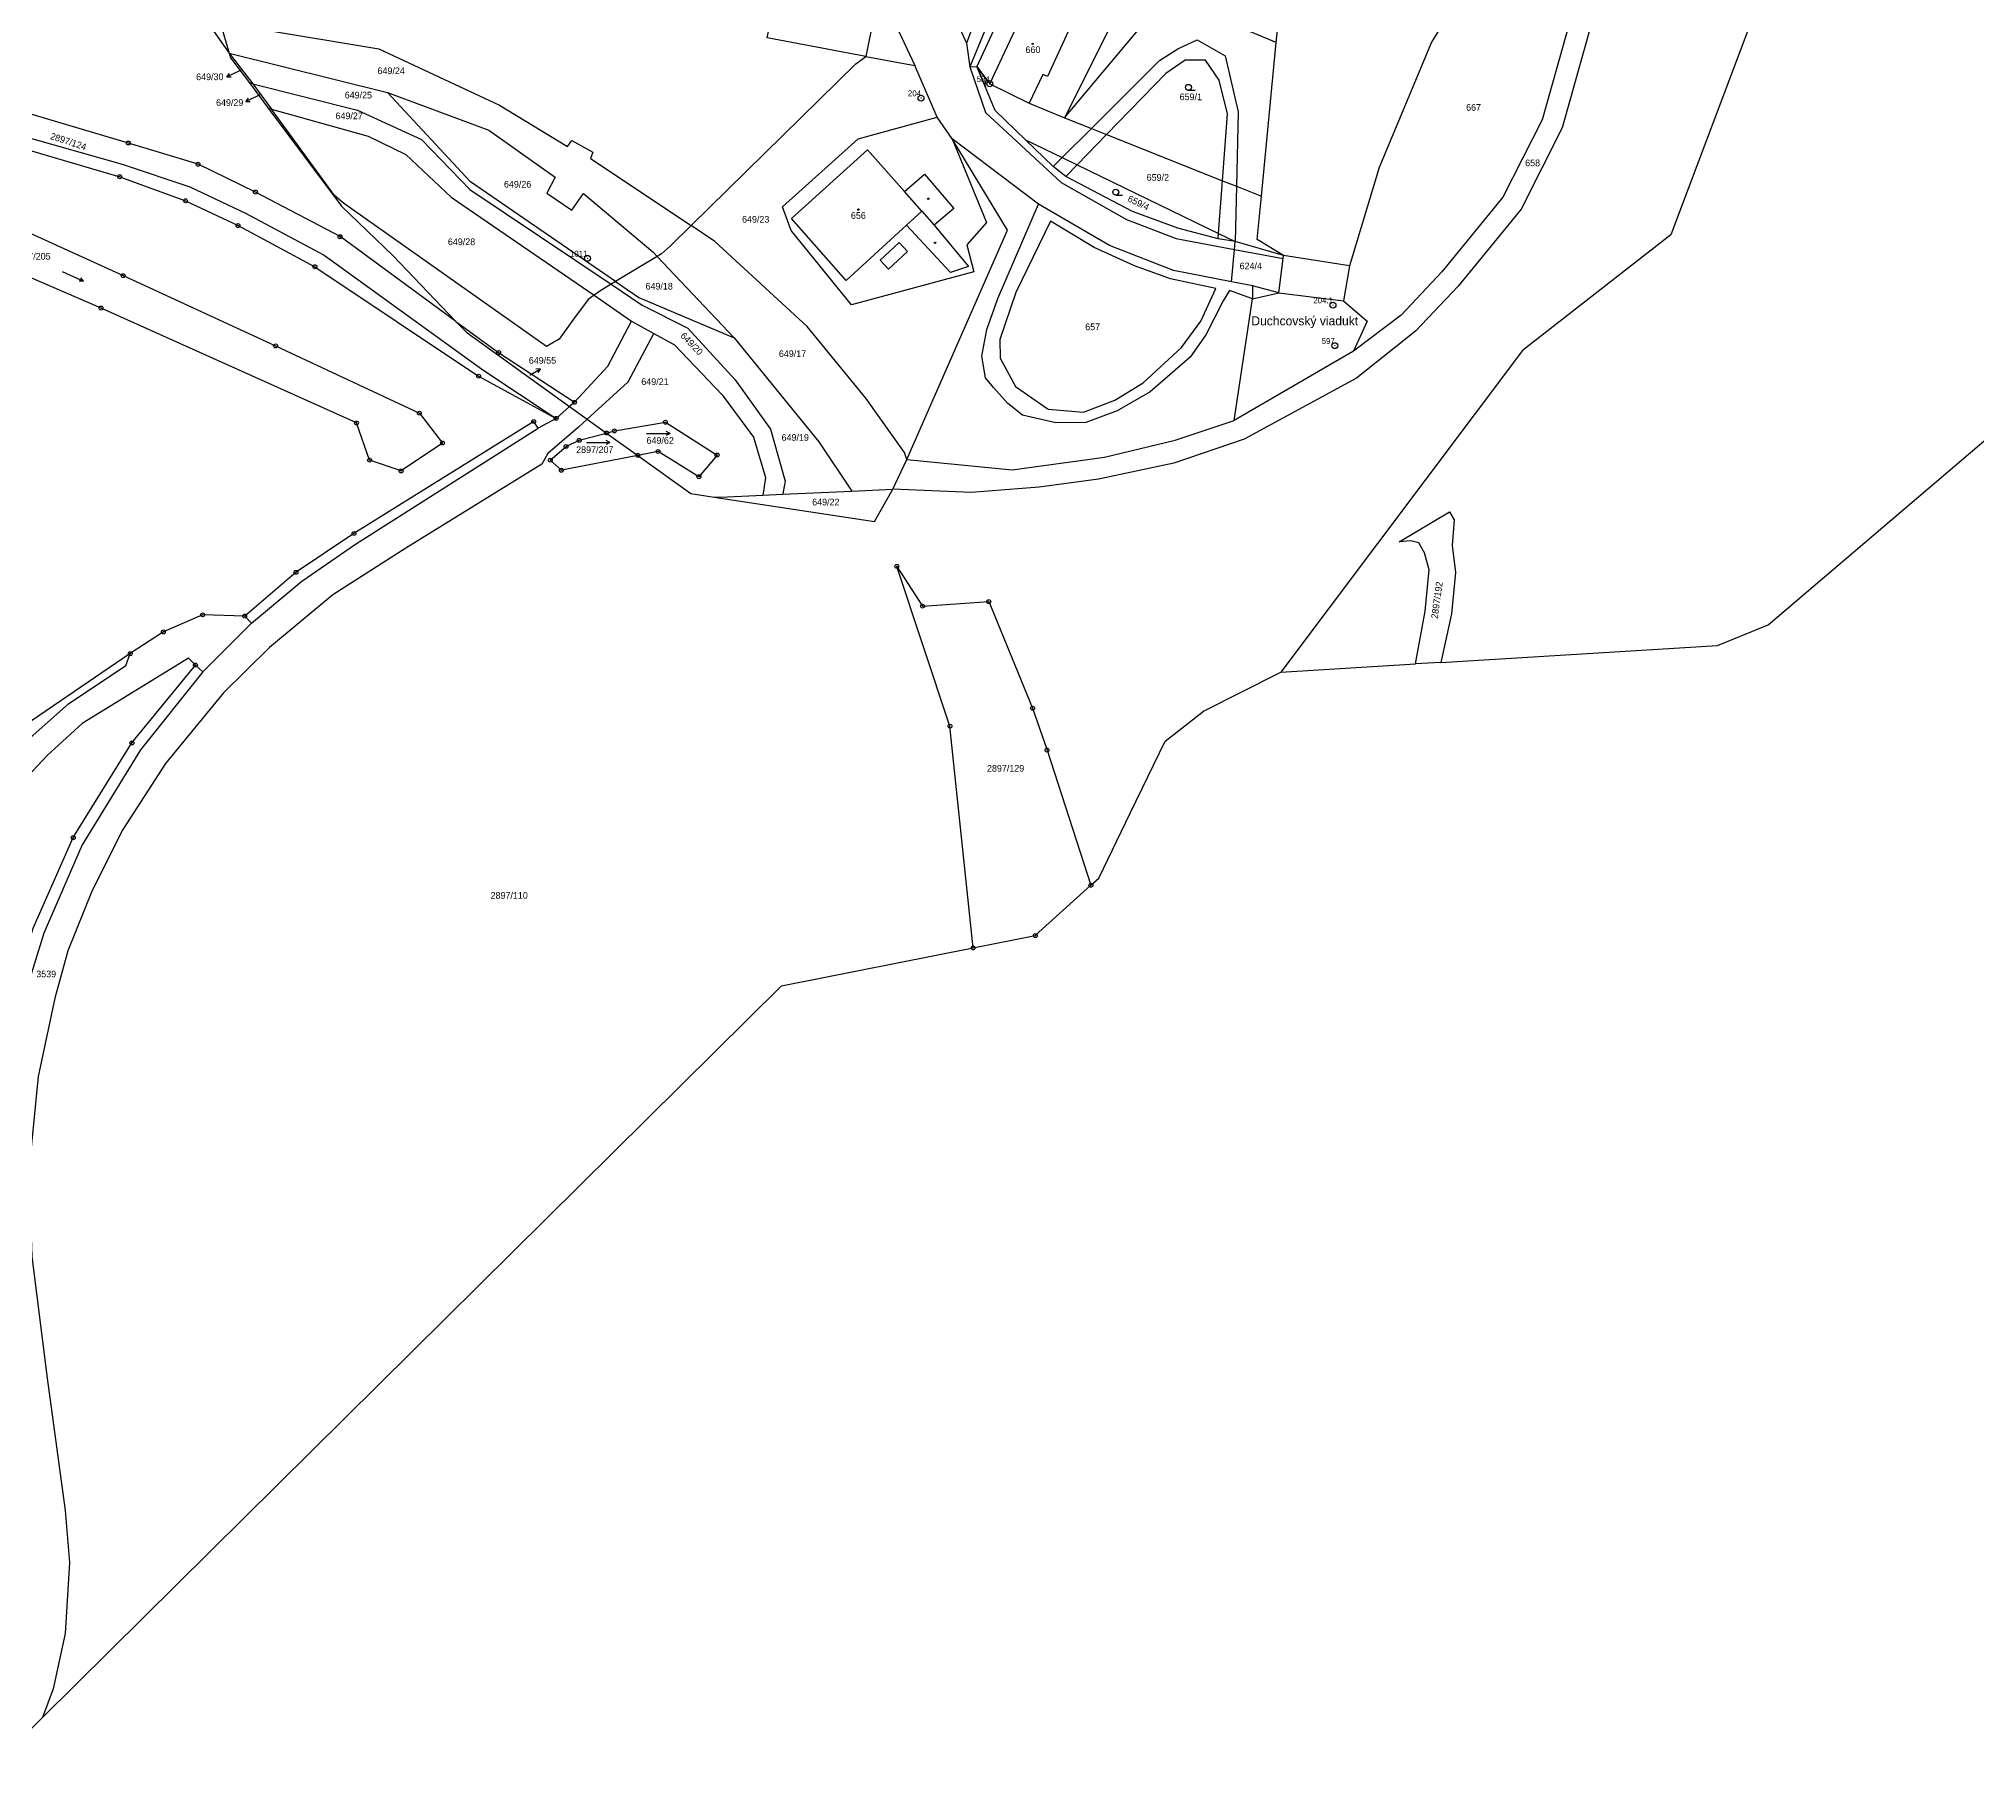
# Model space of a CAD drawing. Extents: x -784124 to -780570, y -980818 to -976926.
# Drawn here: x -782187.5 to -781694, y -980611.7 to -980168.5 of the extents above; entities that cross this region are included whole.
import ezdxf
from ezdxf.enums import TextEntityAlignment as Align

# ---------------------------------------------------------------- set-up
doc = ezdxf.new("R2010")
doc.units = 0
doc.header["$LTSCALE"] = 3.138375
doc.header["$MEASUREMENT"] = 0
doc.linetypes.add('0_051C', pattern=[0])
doc.linetypes.add('0_205_2', pattern=[0])
for name, color, linetype in [('1007', 1, 'CONTINUOUS'), ('101', 1, 'CONTINUOUS'), ('1016', 1, 'CONTINUOUS'), ('1029', 1, 'CONTINUOUS'), ('105', 1, 'CONTINUOUS'), ('18', 1, 'CONTINUOUS'), ('20500', 1, 'CONTINUOUS'), ('20502', 1, 'CONTINUOUS'), ('21800', 1, 'CONTINUOUS'), ('21900', 1, 'CONTINUOUS'), ('21999', 1, 'CONTINUOUS'), ('23700', 1, 'CONTINUOUS'), ('304', 1, 'CONTINUOUS'), ('402', 1, 'CONTINUOUS'), ('404', 1, 'CONTINUOUS'), ('802', 1, 'CONTINUOUS')]:
    doc.layers.add(name, color=color, linetype=linetype)

# ---------------------------------------------------------------- blocks, each defined once
blk = doc.blocks.new('4_02$0')
at = {"layer": '404', "color": 255, "linetype": 'Continuous'}
blk.add_circle((-0.01, 0), 0.175, dxfattribs=at)
blk = doc.blocks.new('1029$1')
at = {"layer": '1029', "color": 6, "linetype": 'Continuous'}
for p, q in [((0, 3), (-0.5, 2)), ((0, 0), (0, 3)), ((0, 3), (0.5, 2))]:
    blk.add_line(p, q, dxfattribs=at)
blk = doc.blocks.new('3_04$3')
at = {"layer": '304', "color": 255, "linetype": 'Continuous'}
blk.add_line((0.01, 0), (1.76, 0), dxfattribs=at)
blk.add_circle((0.01, 0.75), 0.75, dxfattribs=at)
blk = doc.blocks.new('8_02$7')
at = {"layer": '802', "color": 255, "linetype": 'Continuous'}
for p, q in [((3.02, -0.01), (2.04, 0.49)), ((-2.98, -0.01), (3.02, -0.01)), ((3.02, -0.01), (2.04, -0.51))]:
    blk.add_line(p, q, dxfattribs=at)
blk = doc.blocks.new('1_01$18')
at = {"layer": '101', "color": 3, "linetype": 'Continuous'}
for radius in [0.75, 0.03]:
    blk.add_circle((0, 0), radius, dxfattribs=at)
blk = doc.blocks.new('1_05$19')
at = {"layer": '105', "color": 3, "linetype": 'Continuous'}
for radius in [0.5, 0.0303]:
    blk.add_circle((0, 0), radius, dxfattribs=at)

msp = doc.modelspace()

# ---------------------------------------------------------------- linework, layer by layer
at = {"layer": '1029', "color": 255, "linetype": 'Continuous'}
for p, q in [((-782136.08, -980176.43), (-782136.94, -980176.86)), ((-782131.28, -980182.72), (-782132.14, -980183.15)), ((-782062.47, -980254.06), (-782062.43, -980254.03))]:
    msp.add_line(p, q, dxfattribs=at)
at = {"layer": '20500', "color": 3, "linetype": 'Continuous'}
msp.add_line((-781760.18, -980322.93), (-781747.25, -980317.7), dxfattribs=at)
for points in [[(-781894.95, -980342.78), (-781891.03, -980339.71), (-781871.34, -980329.76)], [(-781909.58, -980365.52), (-781900.77, -980347.33), (-781894.95, -980342.78)], [(-781919.67, -980384.01), (-781917.64, -980382.17), (-781909.58, -980365.52)], [(-781949.64, -980399.97), (-781933.82, -980396.83), (-781919.67, -980384.01)], [(-782201.12, -980607.96), (-782193.48, -980602.73), (-782186.61, -980595.93)]]:
    msp.add_lwpolyline(points, dxfattribs=at)
at = {"layer": '20502', "color": 3, "linetype": '0_205_2'}
for p, q in [((-781747.25, -980317.7), (-781691.18, -980269.87)), ((-781830.58, -980327.26), (-781760.18, -980322.93)), ((-781871.34, -980329.76), (-781837.01, -980327.65)), ((-781830.58, -980327.26), (-781837.01, -980327.65))]:
    msp.add_line(p, q, dxfattribs=at)
msp.add_lwpolyline([(-782186.61, -980595.93), (-781998.4, -980409.65), (-781949.64, -980399.97)], dxfattribs=at)
at = {"layer": '21800', "color": 255, "linetype": 'Continuous'}
for p, q in [((-781906.06, -980148), (-781926.41, -980188.59)), ((-781944.93, -980152.18), (-781951.36, -980169.6)), ((-781941.47, -980153.69), (-781950.52, -980175.6)), ((-781945.42, -980179.94), (-781935.83, -980159.52)), ((-781924.49, -980164.55), (-781930.69, -980178.07)), ((-781897.56, -980171.03), (-781892.6, -980168.7)), ((-781892.6, -980168.7), (-781885.47, -980172.8)), ((-781919.55, -980191.32), (-781902.22, -980174)), ((-781902.22, -980174), (-781897.56, -980171.03)), ((-781895.66, -980173.87), (-781900.62, -980177.31)), ((-781890.49, -980173.94), (-781895.66, -980173.87)), ((-781887, -980179), (-781890.49, -980173.94)), ((-781885.47, -980172.8), (-781882.17, -980187.05)), ((-781950.52, -980175.6), (-781946.48, -980187.24)), ((-781931.92, -980177.59), (-781935.39, -980184.9)), ((-781930.69, -980178.07), (-781931.92, -980177.59)), ((-781900.62, -980177.31), (-781915.71, -980192.85)), ((-781884.9, -980187.55), (-781887, -980179)), ((-781946.48, -980187.24), (-781927.22, -980205.02)), ((-781886.17, -980204.6), (-781884.9, -980187.55)), ((-781882.17, -980187.05), (-781882.59, -980206.02)), ((-782199.34, -980191.08), (-782166.26, -980200.39)), ((-781926.96, -980198.72), (-781919.55, -980191.32)), ((-781915.71, -980192.85), (-781923.19, -980200.55)), ((-781995.88, -980214.26), (-781976.57, -980196.75)), ((-781976.57, -980196.75), (-781967.11, -980207.37)), ((-781929.25, -980201.01), (-781926.96, -980198.72)), ((-782166.26, -980200.39), (-782149.07, -980206.15)), ((-781967.11, -980207.37), (-781962, -980202.91)), ((-781962, -980202.91), (-781954.53, -980211.71)), ((-781923.19, -980200.55), (-781926.08, -980203.52)), ((-781887.17, -980218.03), (-781886.17, -980204.6)), ((-782149.07, -980206.15), (-782134.89, -980212.89)), ((-781962.74, -980212.36), (-781967.11, -980207.37)), ((-781927.22, -980205.02), (-781910.6, -980214.47)), ((-781882.59, -980206.02), (-781882.9, -980220.1)), ((-782134.89, -980212.89), (-782114.84, -980223.53)), ((-781982.01, -980230.03), (-781995.88, -980214.26)), ((-781966.65, -980215.93), (-781962.74, -980212.36)), ((-781962.74, -980212.36), (-781959.59, -980215.95)), ((-781954.53, -980211.71), (-781959.59, -980215.95)), ((-781943.33, -980234.62), (-781933.05, -980210.62)), ((-781910.6, -980214.47), (-781897.94, -980219.29)), ((-781966.65, -980215.93), (-781982.01, -980230.03)), ((-781955.38, -980227.95), (-781966.65, -980215.93)), ((-781959.59, -980215.95), (-781950.79, -980226.41)), ((-781929.93, -980214.92), (-781938.81, -980233.09)), ((-781918.87, -980221.59), (-781929.93, -980214.92)), ((-781897.94, -980219.29), (-781883.09, -980222.09)), ((-781887.28, -980219.44), (-781887.17, -980218.03)), ((-782114.84, -980223.53), (-782074.51, -980252.73)), ((-781968.47, -980220.34), (-781973.35, -980224.82)), ((-781971.21, -980227.15), (-781966.33, -980222.67)), ((-781966.33, -980222.67), (-781968.47, -980220.34)), ((-781908.55, -980226.26), (-781918.87, -980221.59)), ((-781883.09, -980222.09), (-781870.75, -980224.42)), ((-781853.81, -980226.3), (-781870.62, -980223.66)), ((-781973.35, -980224.82), (-781971.21, -980227.15)), ((-781950.79, -980226.41), (-781955.38, -980227.95)), ((-781899.37, -980229.61), (-781908.55, -980226.26)), ((-781938.81, -980233.09), (-781942.87, -980245)), ((-781887.86, -980232.09), (-781899.37, -980229.61)), ((-781891.65, -980240.37), (-781887.86, -980232.09)), ((-781884.37, -980232.58), (-781886.02, -980235.16)), ((-781878.53, -980234.66), (-781884.37, -980232.58)), ((-781878.55, -980231.4), (-781878.53, -980234.66)), ((-781871.8, -980233.14), (-781855.4, -980235.23)), ((-781946.16, -980242.5), (-781943.33, -980234.62)), ((-781886.02, -980235.16), (-781890.43, -980243.81)), ((-782042.69, -980251.83), (-782036.64, -980240.33)), ((-782037.49, -980255.84), (-782030.97, -980243.47)), ((-781947.46, -980249.25), (-781946.16, -980242.5)), ((-781896.63, -980247.1), (-781891.65, -980240.37)), ((-781890.43, -980243.81), (-781894.37, -980249.52)), ((-781942.87, -980245), (-781942.76, -980249.81)), ((-781906.34, -980256.04), (-781896.63, -980247.1)), ((-782074.51, -980252.73), (-782055.82, -980265.12)), ((-782051.14, -980261.03), (-782042.69, -980251.83)), ((-781946.54, -980254.79), (-781947.46, -980249.25)), ((-781942.76, -980249.81), (-781938.86, -980256.97)), ((-781894.37, -980249.52), (-781904.54, -980258.39)), ((-782047.89, -980265.32), (-782037.49, -980255.84)), ((-781944.44, -980257.22), (-781946.54, -980254.79)), ((-781940.8, -980261.33), (-781944.44, -980257.22)), ((-781938.86, -980256.97), (-781930.58, -980262.79)), ((-781913.55, -980260.47), (-781906.34, -980256.04)), ((-781904.54, -980258.39), (-781912.95, -980263.19)), ((-781937.11, -980264.32), (-781940.8, -980261.33)), ((-781930.58, -980262.79), (-781921.53, -980263.54)), ((-781921.53, -980263.54), (-781913.55, -980260.47)), ((-781912.95, -980263.19), (-781920.92, -980266.19)), ((-782106.86, -980297.13), (-782060.39, -980267.63)), ((-781928.57, -980266.28), (-781937.11, -980264.32)), ((-781920.92, -980266.19), (-781928.57, -980266.28)), ((-782120.57, -980306.58), (-782106.86, -980297.13)), ((-782133.38, -980317.28), (-782120.57, -980306.58)), ((-782165.4, -980328.07), (-782164.22, -980325.01)), ((-782179.96, -980337.82), (-782165.4, -980328.07)), ((-782145.76, -980329.67), (-782161.65, -980349.49)), ((-782190.48, -980347.13), (-782179.96, -980337.82)), ((-782161.65, -980349.49), (-782176.46, -980373.68)), ((-782176.46, -980373.68), (-782186.28, -980396.25)), ((-782186.28, -980396.25), (-782191.18, -980412.18))]:
    msp.add_line(p, q, dxfattribs=at)
at = {"layer": '21900', "color": 3, "linetype": 'Continuous'}
for p, q in [((-782147.91, -980159.62), (-782139.05, -980172.1)), ((-781940.34, -980157.51), (-781948.72, -980175.5)), ((-781926.41, -980188.59), (-781900.51, -980157.74)), ((-782141.33, -980164.33), (-782139.05, -980172.1)), ((-781876.27, -980208.54), (-781872.47, -980169.37)), ((-782139.05, -980172.1), (-782098.73, -980182.16)), ((-782139.05, -980172.1), (-782133.07, -980179.93)), ((-782021.42, -980216.04), (-781979.48, -980174.86)), ((-782133.07, -980179.93), (-782133.9, -980179.72)), ((-782133.9, -980179.72), (-782129.11, -980186.13)), ((-782133.07, -980179.93), (-782128.32, -980186.35)), ((-781958.82, -980188.4), (-781964.5, -980175.28)), ((-782128.32, -980186.35), (-782129.11, -980186.13)), ((-781955.02, -980193.96), (-781958.82, -980188.4)), ((-782030.07, -980223.88), (-782040.68, -980230.28)), ((-782030.07, -980223.88), (-782010.53, -980244.63)), ((-781870.62, -980223.66), (-781882.9, -980220.1)), ((-782040.68, -980230.28), (-782041.83, -980230.97)), ((-781852.81, -980248.01), (-781883.16, -980265.66)), ((-782055.82, -980265.12), (-782052.37, -980262.1)), ((-782052.37, -980262.1), (-782047.89, -980265.32)), ((-782047.89, -980265.32), (-782042.98, -980268.85)), ((-782042.98, -980268.85), (-782040.97, -980268.31)), ((-782049.94, -980270.71), (-782042.98, -980268.85)), ((-782042.98, -980268.85), (-782035.02, -980274.56)), ((-782029.85, -980273.56), (-782035.02, -980274.56)), ((-782035.02, -980274.56), (-782054.48, -980278.34)), ((-781970.1, -980283.11), (-781966.52, -980275.57)), ((-781966.52, -980275.57), (-781967.13, -980273.83)), ((-781980.54, -980283.65), (-781970.1, -980283.11)), ((-782003.16, -980284.64), (-781998.13, -980284.42)), ((-781998.13, -980284.42), (-781980.54, -980283.65)), ((-781837.01, -980327.65), (-781834.57, -980314.25)), ((-781827.88, -980314.87), (-781830.58, -980327.26))]:
    msp.add_line(p, q, dxfattribs=at)
for points in [[(-782045.74, -979942.76), (-782043.89, -979952.39), (-782030.37, -980005.04), (-782027.2, -980016.8), (-782024.97, -980018.92), (-781999.3, -980086.75), (-781975.68, -980149.07), (-781969.89, -980163.74), (-781964.5, -980175.28)], [(-781776.1, -980072.59), (-781785.35, -980114.34), (-781790.79, -980159.4), (-781799.65, -980191.11), (-781810.17, -980211.82), (-781826.18, -980231.46), (-781837.07, -980242.91), (-781852.04, -980254.89), (-781880.69, -980270.43), (-781898.55, -980276.51), (-781917.76, -980280.62), (-781932.84, -980282.67), (-781950.13, -980283.97), (-781970.1, -980283.11)], [(-781696.86, -980091.08), (-781732.8, -980114.2), (-781772, -980218.4), (-781809.8, -980247.8), (-781871.34, -980329.76)], [(-781785.25, -980088.59), (-781790.68, -980113.6), (-781796.12, -980158.33), (-781804.79, -980189.08), (-781814.77, -980208.81), (-781830.29, -980227.83), (-781840.72, -980238.81), (-781852.81, -980248.01)], [(-781963.63, -980142.23), (-781962.91, -980144.05), (-781951.36, -980169.6), (-781950.52, -980175.6), (-781948.72, -980175.5)], [(-781872.47, -980169.37), (-781871.76, -980162.09), (-781898.42, -980155.25)], [(-781977.01, -980172.96), (-782002.11, -980168.21), (-782001.11, -980163.44), (-782003.74, -980162.94), (-782002.75, -980157.53), (-782000.09, -980158.02), (-781974.97, -980162.88), (-781977.01, -980172.96)], [(-782081.31, -980240.42), (-782110.84, -980218.85), (-782132.36, -980207.49), (-782146.99, -980200.4), (-782164.72, -980195.01), (-782197.61, -980185.28), (-782227.82, -980175.19), (-782246.92, -980166.1)], [(-782131.08, -980166.02), (-782100.94, -980170.99), (-782070.22, -980185.39), (-782052.93, -980195.92), (-782051.81, -980194.38), (-782046.45, -980197.3), (-782047.04, -980198.98), (-782021.42, -980216.04)], [(-782139.05, -980172.1), (-782138.69, -980173.32), (-782133.9, -980179.72)], [(-781979.48, -980174.86), (-781977.01, -980172.96), (-781964.5, -980175.28)], [(-782241.54, -980178.53), (-782242, -980185.99), (-782235.33, -980195.26), (-782224.38, -980201.73), (-782210.69, -980208.47), (-782166.04, -980228.78), (-782127.24, -980246.68), (-782090.63, -980263.8), (-782084.75, -980271.4), (-782095.29, -980278.52), (-782103.31, -980275.75), (-782106.64, -980266.3), (-782171.68, -980237.03), (-782237.09, -980208.77), (-782259.68, -980215.03)], [(-782241.54, -980178.53), (-782230.92, -980183.53), (-782200.12, -980193.85), (-782166.93, -980203.59), (-782150.17, -980209.72), (-782136.8, -980216.03), (-782117.24, -980226.51), (-782075.55, -980254.38), (-782055.82, -980265.12)], [(-782133.07, -980179.93), (-782106.39, -980186.67), (-782090.13, -980194.08), (-782077.82, -980206.83), (-782041.83, -980230.97)], [(-781948.72, -980175.5), (-781945.42, -980179.94), (-781935.39, -980184.9), (-781926.41, -980188.59)], [(-781936.33, -980194.18), (-781944.08, -980186.69), (-781948.72, -980175.5)], [(-782098.73, -980182.16), (-782072.93, -980191.74), (-782056.08, -980203.73), (-782058.22, -980207.8), (-782051.78, -980212.09), (-782048.89, -980207.88), (-782031.16, -980222.72), (-782030.07, -980223.88)], [(-782040.68, -980230.28), (-782077.6, -980204.86), (-782098.73, -980182.16)], [(-782129.11, -980186.13), (-782110.46, -980211.09), (-782097.43, -980223.64), (-782081.31, -980240.42)], [(-782046.17, -980233.78), (-782047.65, -980234.83), (-782051.36, -980239.89), (-782055.04, -980244.96), (-782058.29, -980246.83), (-782109.92, -980210.31), (-782112.28, -980208.38), (-782128.32, -980186.35)], [(-782128.32, -980186.35), (-782103.66, -980193.23), (-782094.12, -980197.96), (-782082.52, -980208.79), (-782046.17, -980233.78)], [(-781955.02, -980193.96), (-781946.24, -980215.25), (-781951.23, -980220.96), (-781949.5, -980227.8), (-781980.64, -980236.18), (-781995.95, -980217.27), (-781998.16, -980211.27), (-781978.93, -980193.92), (-781958.82, -980188.4)], [(-781966.52, -980275.57), (-781940.92, -980217.22), (-781955.02, -980193.96)], [(-781883.9, -980230.34), (-781898.6, -980227.43), (-781914.94, -980221.08), (-781933.05, -980210.62), (-781955.02, -980193.96)], [(-781882.9, -980220.1), (-781887.28, -980219.44), (-781897.55, -980216.73), (-781909.04, -980212.44), (-781926.08, -980203.52), (-781929.25, -980201.01), (-781936.33, -980194.18)], [(-781870.62, -980223.66), (-781877.34, -980219.56), (-781876.27, -980208.54)], [(-782021.42, -980216.04), (-782026.7, -980221.22), (-782028.95, -980223.2), (-782030.07, -980223.88)], [(-781967.13, -980273.83), (-781976.98, -980259.96), (-781991.93, -980241.75), (-782015.38, -980220.06), (-782021.42, -980216.04)], [(-781871.8, -980233.14), (-781870.75, -980224.42), (-781870.62, -980223.66)], [(-782041.83, -980230.97), (-782044.4, -980232.52), (-782046.17, -980233.78)], [(-782046.17, -980233.78), (-782036.64, -980240.33), (-782030.97, -980243.47), (-782025.65, -980246.41), (-782013.52, -980259.13), (-782005.56, -980269.94), (-782002.55, -980280.18), (-782002.94, -980283.04), (-782003.16, -980284.64)], [(-782041.83, -980230.97), (-782033.9, -980236.29), (-782022.27, -980242.15), (-782010.2, -980255.29), (-782001.2, -980267.88), (-781997.52, -980281.12), (-781998.01, -980283.79), (-781998.13, -980284.42)], [(-782040.68, -980230.28), (-782034.78, -980234.34), (-782010.53, -980244.63)], [(-781871.8, -980233.14), (-781878.55, -980231.4), (-781883.9, -980230.34)], [(-781883.16, -980265.66), (-781878.53, -980234.66), (-781871.8, -980233.14)], [(-782081.31, -980240.42), (-782070.45, -980248.36), (-782051.14, -980261.03), (-782052.37, -980262.1)], [(-782081.31, -980240.42), (-782078.57, -980243.28), (-782052.37, -980262.1)], [(-782010.53, -980244.63), (-781988.9, -980271.1), (-781980.54, -980283.65)], [(-782047.89, -980265.32), (-782050.14, -980267.38), (-782057.97, -980274.04), (-782059.44, -980276.77), (-782094.11, -980298.14), (-782112.63, -980310.08), (-782128.82, -980323.47), (-782140.51, -980335.05), (-782155.25, -980353), (-782166.12, -980369.84), (-782173.93, -980385.36), (-782180.1, -980400.73), (-782183.48, -980412.78), (-782187.7, -980432.69), (-782190.07, -980456.82), (-782189.32, -980478.51), (-782185.41, -980509.48), (-782180.78, -980543.25), (-782179.67, -980556.45), (-782180.83, -980574.5), (-782183.9, -980588.63), (-782186.61, -980595.93)], [(-782055.82, -980265.12), (-782060.39, -980267.63), (-782061.52, -980265.92), (-782107.28, -980294.44), (-782122.04, -980304.32), (-782135.09, -980315.48)], [(-782040.97, -980268.31), (-782027.98, -980266.1), (-782014.83, -980274.46), (-782019.46, -980279.99), (-782029.85, -980273.56)], [(-781966.52, -980275.57), (-781939.73, -980278.2), (-781916.2, -980274.98), (-781898.18, -980270.69), (-781883.16, -980265.66)], [(-782054.48, -980278.34), (-782057.31, -980275.76), (-782053.28, -980272.29), (-782049.94, -980270.71)], [(-782035.02, -980274.56), (-782021.49, -980284.29), (-782015.61, -980285.19)], [(-782015.61, -980285.19), (-781974.73, -980291.42), (-781970.1, -980283.11)], [(-782015.61, -980285.19), (-782014, -980285.15), (-782003.16, -980284.64)], [(-781834.57, -980314.25), (-781833.52, -980303.7), (-781834.75, -980299.39), (-781836.17, -980296.83), (-781838.2, -980296.27), (-781841.19, -980296.53), (-781828.4, -980288.9), (-781827.18, -980290.94), (-781827.68, -980297.46), (-781826.86, -980304.34), (-781827.88, -980314.87)], [(-781949.64, -980399.97), (-781955.55, -980343.5), (-781969.08, -980302.8), (-781962.53, -980312.94), (-781945.68, -980311.79), (-781934.52, -980338.94), (-781930.84, -980349.6), (-781919.67, -980384.01)], [(-782135.09, -980315.48), (-782145.81, -980315.15), (-782155.81, -980319.5), (-782164.22, -980325.01), (-782194.5, -980345.61), (-782209.09, -980361.7), (-782228.71, -980395.06), (-782233.01, -980401.95), (-782235.98, -980411.55)], [(-782147.64, -980327.95), (-782145.76, -980329.67), (-782133.38, -980317.28), (-782135.09, -980315.48)], [(-782206.5, -980611.65), (-782198.93, -980598.91), (-782193.75, -980583.66), (-782190.51, -980566.93), (-782190.22, -980551.35), (-782197.64, -980500.51), (-782200.59, -980478.6), (-782200.08, -980448.91), (-782197.87, -980430.76), (-782194.06, -980411.78), (-782188.97, -980394.95), (-782178.75, -980371.88), (-782163.81, -980347.78), (-782147.64, -980327.95)], [(-782147.64, -980327.95), (-782149.4, -980326.2), (-782176.52, -980342.8), (-782185.42, -980351.01), (-782200.15, -980366.71)]]:
    msp.add_lwpolyline(points, dxfattribs=at)
at = {"layer": '21999', "color": 3, "linetype": 'Continuous'}
msp.add_line((-781872.47, -980169.37), (-781900.51, -980157.74), dxfattribs=at)
for points in [[(-781785.25, -980088.59), (-781810.47, -980132.69), (-781832.96, -980169.35), (-781846.27, -980201.24), (-781853.81, -980226.3), (-781855.4, -980235.23), (-781849.36, -980240.4), (-781852.81, -980248.01)], [(-781926.41, -980188.59), (-781919.55, -980191.32), (-781915.71, -980192.85), (-781886.17, -980204.6), (-781882.59, -980206.02), (-781876.27, -980208.54)], [(-781936.33, -980194.18), (-781926.96, -980198.72), (-781923.19, -980200.55), (-781887.17, -980218.03), (-781882.9, -980220.1)], [(-781883.9, -980230.34), (-781883.09, -980222.09), (-781882.9, -980220.1)]]:
    msp.add_lwpolyline(points, dxfattribs=at)
at = {"layer": '23700', "color": 255, "linetype": '0_051C'}
msp.add_lwpolyline([(-781946.23, -980178.84), (-781948.72, -980175.5), (-781946.52, -980180.8), (-781946.55, -980180.06), (-781946.23, -980178.84)], close=True, dxfattribs=at)

# ---------------------------------------------------------------- block references
at = {"layer": '101', "color": 0, "linetype": 'ByBlock'}
for p in [(-781945.42, -980179.94), (-781962.92, -980183.57), (-782047.85, -980224.38), (-781858.03, -980236.29), (-781857.57, -980246.62)]:
    msp.add_blockref('1_01$18', p, dxfattribs=at)
at = {"layer": '1029', "color": 0, "linetype": 'ByBlock'}
for p, rotation in [((-782136.94, -980176.86), 116), ((-782132.14, -980183.15), 116), ((-782062.43, -980254.03), 300.0000000000001)]:
    msp.add_blockref('1029$1', p, dxfattribs=dict(at, rotation=rotation))
at = {"layer": '105', "color": 0, "linetype": 'ByBlock'}
for p in [(-782164.72, -980195.01), (-782166.93, -980203.59), (-782146.99, -980200.4), (-782150.17, -980209.72), (-782132.36, -980207.49), (-782136.8, -980216.03), (-782110.84, -980218.85), (-782166.04, -980228.78), (-782117.24, -980226.51), (-782171.68, -980237.03), (-782127.24, -980246.68), (-782070.45, -980248.36), (-782075.55, -980254.38), (-782090.63, -980263.8), (-782051.14, -980261.03), (-782106.64, -980266.3), (-782061.52, -980265.92), (-782055.82, -980265.12), (-782042.98, -980268.85), (-782040.97, -980268.31), (-782027.98, -980266.1), (-782084.75, -980271.4), (-782053.28, -980272.29), (-782049.94, -980270.71), (-782029.85, -980273.56), (-782103.31, -980275.75), (-782095.29, -980278.52), (-782057.31, -980275.76), (-782054.48, -980278.34), (-782035.02, -980274.56), (-782014.83, -980274.46), (-782019.46, -980279.99), (-782107.28, -980294.44), (-781969.08, -980302.8), (-782122.04, -980304.32), (-781962.53, -980312.94), (-781945.68, -980311.79), (-782145.81, -980315.15), (-782135.09, -980315.48), (-782155.81, -980319.5), (-782164.22, -980325.01), (-782147.64, -980327.95), (-781934.52, -980338.94), (-782163.81, -980347.78), (-781955.55, -980343.5), (-781930.84, -980349.6), (-782178.75, -980371.88), (-781919.67, -980384.01), (-781933.82, -980396.83), (-781949.64, -980399.97)]:
    msp.add_blockref('1_05$19', p, dxfattribs=at)
at = {"layer": '304', "color": 0, "linetype": 'ByBlock'}
for p in [(-781894.85, -980181.59), (-781913.36, -980208.27)]:
    msp.add_blockref('3_04$3', p, dxfattribs=at)
at = {"layer": '402', "color": 0, "linetype": 'ByBlock'}
for p in [(-781961.07, -980209.2), (-781959.34, -980220.4)]:
    msp.add_blockref('4_02$0', p, dxfattribs=at)
at = {"layer": '404', "color": 0, "linetype": 'ByBlock'}
for p in [(-781934.46, -980169.75), (-781978.83, -980211.96)]:
    msp.add_blockref('4_02$0', p, dxfattribs=at)
at = {"layer": '802', "color": 0, "linetype": 'ByBlock', "rotation": 336}
msp.add_blockref('8_02$7', (-782178.88, -980228.93), dxfattribs=at)
at = {"layer": '802', "color": 0, "linetype": 'ByBlock'}
for p in [(-782029.8, -980268.99), (-782045.14, -980271.25)]:
    msp.add_blockref('8_02$7', p, dxfattribs=at)

# ---------------------------------------------------------------- texts
at = {"layer": '1007', "color": 255, "linetype": 'Continuous'}
msp.add_text('Duchcovský viadukt', height=2.3, dxfattribs=at).set_placement((-781865.23, -980242.13), align=Align.BOTTOM_CENTER)
at = {"layer": '1016', "color": 174, "linetype": 'Continuous'}
for s, p in [('584', (-781945.42, -980179.94)), ('1011', (-782047.85, -980224.38)), ('597', (-781857.57, -980246.62))]:
    msp.add_text(s, height=1.5, dxfattribs=at).set_placement(p, align=Align.BOTTOM_RIGHT)
at = {"layer": '1016', "color": 214, "linetype": 'Continuous'}
for s, p in [('204', (-781962.92, -980183.57)), ('204.1', (-781858.03, -980236.29))]:
    msp.add_text(s, height=1.5, dxfattribs=at).set_placement(p, align=Align.BOTTOM_RIGHT)
at = {"layer": '18', "color": 255, "linetype": 'Continuous'}
for s, p in [('660', (-781936.32, -980172.61)), ('649/30', (-782147.46, -980179.51)), ('649/24', (-782101.29, -980177.97)), ('649/29', (-782142.4, -980186.07)), ('649/25', (-782109.64, -980184.17)), ('659/1', (-781897.08, -980184.61)), ('649/27', (-782111.99, -980189.45)), ('667', (-781824.15, -980187.31)), ('658', (-781809.11, -980201.43)), ('649/26', (-782069.1, -980206.87)), ('659/2', (-781905.47, -980205.14)), ('649/23', (-782008.49, -980215.8)), ('656', (-781980.77, -980214.82)), ('649/28', (-782083.37, -980221.52)), ('624/4', (-781881.81, -980227.68)), ('649/18', (-782033.06, -980232.83)), ('657', (-781921.12, -980243.17)), ('649/17', (-781999.11, -980250.02)), ('649/55', (-782062.77, -980251.72)), ('649/21', (-782034.13, -980257.13)), ('649/19', (-781998.42, -980271.34)), ('649/22', (-781990.63, -980287.8)), ('2897/129', (-781946.13, -980355.59)), ('2897/110', (-782072.5, -980387.96)), ('3539', (-782188.17, -980407.96))]:
    msp.add_text(s, height=1.7, dxfattribs=at).set_placement(p, align=Align.BOTTOM_LEFT)
for s, rotation, p in [('2897/124', 342, (-782184.91, -980194.44)), ('659/4', 334, (-781910.7, -980210.22)), ('649/20', 314, (-782024.68, -980244.56))]:
    msp.add_text(s, height=1.7, rotation=rotation, dxfattribs=at).set_placement(p, align=Align.BOTTOM_LEFT)
for s, p in [('2897/205', (-782189.26, -980225.22)), ('2897/207', (-782045.98, -980274.47)), ('649/62', (-782029.33, -980272.1))]:
    msp.add_text(s, height=1.7, dxfattribs=at).set_placement(p, align=Align.BOTTOM_CENTER)
msp.add_text('2897/192', height=1.7, rotation=82, dxfattribs=at).set_placement((-781830.23, -980311.61), align=Align.BOTTOM_CENTER)

doc.saveas('drawing.dxf')
